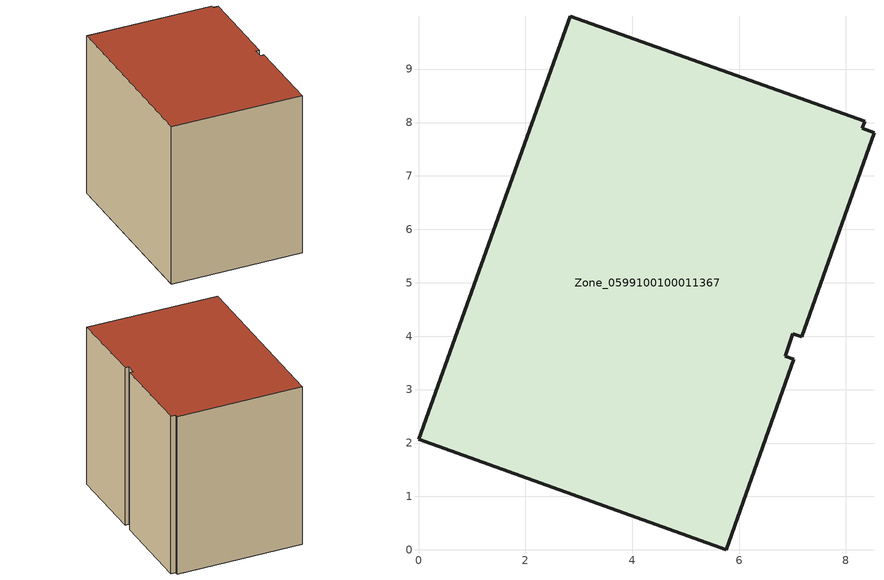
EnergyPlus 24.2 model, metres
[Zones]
Zone_0599100100011367
 floor ground (C_G): 8.35,8.02 8.31,7.89 8.53,7.8 7.17,3.98 7.01,4.04 6.87,3.62 7.03,3.57 5.76,0 0,2.07 2.84,9.99 z0.6
 wall outside (C_F): 6.87,3.62 7.01,4.04 7.17,3.98 8.53,7.8 8.31,7.89 8.35,8.02 2.84,9.99 0,2.07 5.76,0 7.03,3.57 6.87,3.62 z0.6:8.3
 roof outside (C_R): 7.01,4.04 7.17,3.98 8.53,7.8 8.31,7.89 8.35,8.02 2.84,9.99 0,2.07 5.76,0 7.03,3.57 6.87,3.62 z8.3
[BUILDING]
Pand.0599100100011367: North Axis=0; Terrain=City; Loads Convergence Tolerance Value=0.04; Temperature Convergence Tolerance Value=0.4; Solar Distribution=FullExterior; Maximum Number of Warmup Days=25; Minimum Number of Warmup Days=1
[Site:Location]
Rotterdam.The.Hague.AP_ZH_NLD Design_Conditions: Latitude=51.96; Longitude=4.45; Time Zone=1; Elevation=-4.5
[SITE:GROUNDTEMPERATURE:BUILDINGSURFACE]
18, 18, 18, 18, 18, 18, 18, 18, 18, 18, 18, 18
[MATERIAL] Thermal Absorptance=0.9; Solar Absorptance=0.7; Visible Absorptance=0.7
Name | Roughness | Thickness | Conductivity | Density | Specific Heat
G.TC.2006-2014 | MediumSmooth | 0.15 | 0.06 | 540 | 1210
F.TC.2006-2014 | Rough | 0.3 | 0.12 | 1920 | 840
R.TC.2006-2014 | MediumRough | 0.2 | 0.08 | 1500 | 1000
[CONSTRUCTION]
C_G: G.TC.2006-2014
C_F: F.TC.2006-2014
C_R: R.TC.2006-2014
[ZONE]
Zone_0599100100011367: Type=1; Multiplier=1; Ceiling Height=Autocalculate; Volume=Autocalculate; Floor Area=autocalculate; Part of Total Floor Area=Yes
[ZONEINFILTRATION:DESIGNFLOWRATE]
Infil_Zone_0599100100011367: Zone or ZoneList or Space or SpaceList=Zone_0599100100011367; Schedule=AlwaysOn; Design Flow Rate Calculation Method=Flow/Area; Flow Rate per Floor Area=0.0015; Constant Term Coefficient=1; Temperature Term Coefficient=0; Velocity Term Coefficient=0; Velocity Squared Term Coefficient=0
[HVACTEMPLATE:ZONE:IDEALLOADSAIRSYSTEM]
Zone_0599100100011367: Maximum Heating Supply Air Temperature=50; Minimum Cooling Supply Air Temperature=13; Maximum Heating Supply Air Humidity Ratio=0.0156; Minimum Cooling Supply Air Humidity Ratio=0.0077; Heating Limit=NoLimit; Cooling Limit=NoLimit; Dehumidification Control Type=ConstantSensibleHeatRatio; Cooling Sensible Heat Ratio=0.7; Dehumidification Setpoint=60; Humidification Control Type=None; Humidification Setpoint=30; Outdoor Air Method=None; Outdoor Air Flow Rate per Person=0.00944; Outdoor Air Flow Rate per Zone Floor Area=0; Outdoor Air Flow Rate per Zone=0; Demand Controlled Ventilation Type=None; Outdoor Air Economizer Type=NoEconomizer; Heat Recovery Type=None; Sensible Heat Recovery Effectiveness=0.7; Latent Heat Recovery Effectiveness=0.65
[ZONECONTROL:THERMOSTAT]
ThermostatControl_Zone_0599100100011367: Zone or ZoneList=Zone_0599100100011367; Control Type Schedule=DualSetpointControlType; Control 1=Thermostat_Zone_0599100100011367; Temperature Difference Between Cutout And Setpoint=0
[THERMOSTATSETPOINT:DUALSETPOINT]
Thermostat_Zone_0599100100011367: Heating Setpoint Temperature Schedule=HeatingSetpoint_Zone_0599100100011367; Cooling Setpoint Temperature Schedule=CoolingSetpoint_Zone_0599100100011367
[SCHEDULE:COMPACT]
HeatingSetpoint_Zone_0599100100011367: Through: 12/31, For: AllDays, Until: 24:00, 21
CoolingSetpoint_Zone_0599100100011367: Through: 12/31, For: AllDays, Until: 24:00, 24
DualSetpointControlType: Through: 12/31, For: AllDays, Until: 24:00, 4
AlwaysOn: Through: 12/31, For: AllDays, Until: 24:00, 1
